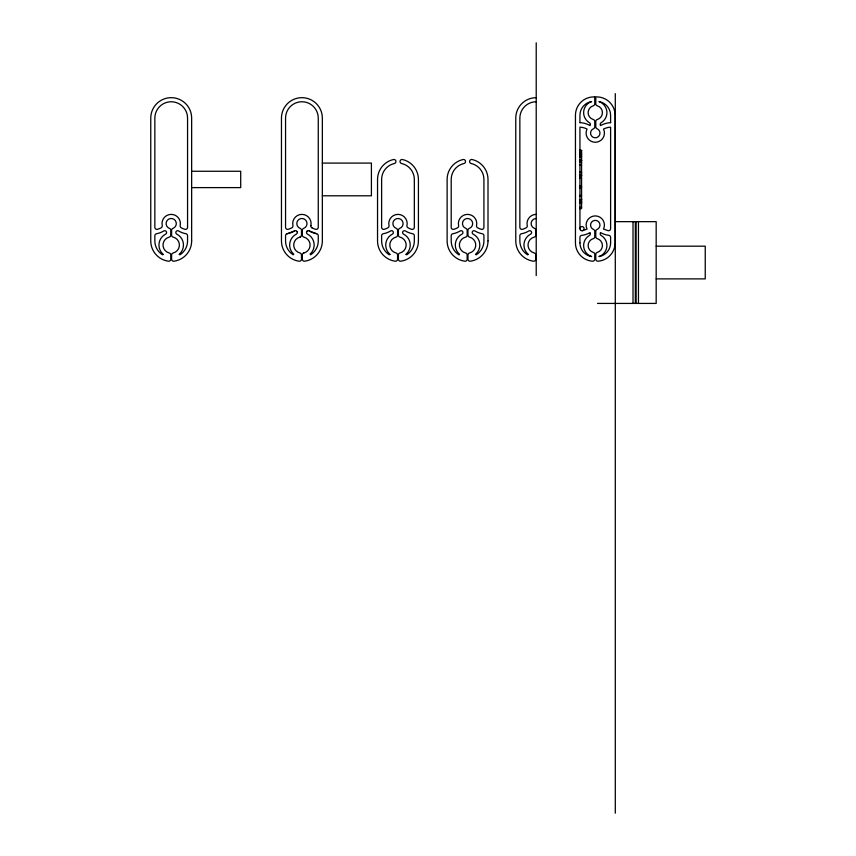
<?xml version="1.0" encoding="UTF-8"?>
<svg xmlns="http://www.w3.org/2000/svg" width="856" height="856" viewBox="0 0 856 856"><rect width="100%" height="100%" fill="white"/><g stroke="black" fill="none" stroke-linecap="round" stroke-linejoin="round"><path stroke-width="1.28" d="M302.339 235.443L302.307 230.296A2.044 2.044 0 0 1 303.655 228.381A5.115 5.115 0 0 0 305.999 220.527A5.115 5.115 0 0 0 297.802 220.527A5.115 5.115 0 0 0 300.156 228.381A2.044 2.044 0 0 1 301.494 230.296L301.473 235.443M301.473 254.639L301.494 259.186A2.044 2.044 0 0 1 299.183 261.208A20.437 20.437 0 0 1 281.464 240.953L281.464 118.117A20.437 20.437 0 0 1 301.9 97.67A20.437 20.437 0 0 1 322.348 118.117L322.348 240.953A20.437 20.437 0 0 1 304.629 261.208A2.044 2.044 0 0 1 302.307 259.186L302.339 254.639M310.867 225.674L310.889 225.524A9.202 9.202 0 0 0 301.9 214.375A9.202 9.202 0 0 0 292.913 225.524A2.044 2.044 0 0 1 291.907 227.75A18.072 18.072 0 0 1 288.162 229.312A2.044 2.044 0 0 1 285.551 227.343L285.551 118.117A16.35 16.35 0 0 1 301.9 101.757A16.35 16.35 0 0 1 318.261 118.117L318.261 227.343A2.044 2.044 0 0 1 315.639 229.312A18.072 18.072 0 0 1 311.894 227.75L311.766 227.664M310.129 254.136L310.097 254.168A12.262 12.262 0 0 0 307.518 234.137A1.819 1.819 0 0 1 306.758 231.634L307.09 231.206M310.557 254.821L310.621 254.788A16.35 16.35 0 0 0 318.261 240.953L318.261 235.742A2.044 2.044 0 0 0 316.592 233.731A22.16 22.16 0 0 1 309.284 230.96A1.819 1.819 0 0 0 306.758 231.634M297.16 231.88L297.053 231.634A1.819 1.819 0 0 0 294.528 230.96L287.06 233.774M300.242 237.005L299.942 237.101A8.175 8.175 0 0 0 299.942 252.98A2.044 2.044 0 0 1 301.494 254.96M303.559 253.076L303.869 252.98A8.175 8.175 0 0 0 303.869 237.101A2.044 2.044 0 0 1 302.307 235.122M582.358 230.724L587.034 229.108A9.17 9.17 0 0 1 595.262 215.905A9.17 9.17 0 0 1 603.512 229.076L608.167 230.681A2.044 2.044 0 0 0 610.606 228.67L610.606 127.18A17.751 17.751 0 0 0 603.523 129.074A9.17 9.17 0 0 1 595.262 142.256A9.17 9.17 0 0 1 587.034 129.053A16.735 16.735 0 0 0 579.94 127.159L579.94 228.713M579.533 150.292L581.577 150.292L581.577 177.106L579.533 177.106M579.533 152.903L581.577 152.903M579.533 154.701L581.577 154.701M579.533 154.957L581.577 154.957M579.533 156.381L581.577 156.381M579.533 156.702L581.577 156.702M579.533 160.2L581.577 160.2M579.533 160.575L581.577 160.575M579.533 162.351L581.577 162.351M322.348 163.089L371.408 163.089L371.408 195.799L322.348 195.799M579.533 164.983L581.577 164.983M191.648 171.264L240.707 171.264L240.707 187.614L191.648 187.614M579.533 172.163L581.577 172.163M579.533 172.527L581.577 172.527M579.533 174.956L581.577 174.956M579.533 175.18L581.577 175.18M579.533 175.33L581.577 175.33M579.533 178.091L581.577 178.091L581.577 187.047M579.533 178.358L581.577 178.358M579.533 186.009L581.577 186.009M579.533 187.132L581.577 187.132M579.533 187.518L581.577 187.518L581.577 195.66L579.533 195.735M579.533 187.785L581.577 187.785M579.533 195.436L581.577 195.436M579.533 196.152L581.577 196.152L581.577 208.607L579.533 208.607M579.533 199.651L581.577 199.651M579.533 200.026L581.577 200.026M579.533 201.791L581.577 201.791M579.533 202.07L581.577 202.07M579.533 202.647L581.577 202.647M579.533 202.872L581.577 202.872M579.533 203.065L581.577 203.065M579.533 207.377L581.577 207.377M615.293 221.651L656.178 221.651L656.178 303.42L597.542 303.42M656.178 246.186L705.237 246.186L705.237 278.885L656.178 278.885M579.533 175.116L581.577 175.116M316.592 233.731L309.284 230.96M293.244 254.821L293.223 254.81A16.35 16.35 0 0 1 285.551 240.953L285.551 235.742A2.044 2.044 0 0 1 287.22 233.731A22.16 22.16 0 0 0 294.528 230.96M296.904 231.409L297.053 231.634A1.819 1.819 0 0 1 296.294 234.137A12.262 12.262 0 0 0 293.683 254.136L293.79 254.307M638.458 221.651L638.458 303.42M636.147 221.651L636.147 303.42M635.323 221.651L635.323 303.42M633.012 221.651L633.012 303.42M615.293 93.636L615.293 813.2M536.22 42.8L536.22 275.6M301.494 235.122A2.044 2.044 0 0 1 299.942 237.101M302.307 254.96A2.044 2.044 0 0 1 303.869 252.98M311.894 227.75A2.044 2.044 0 0 1 310.889 225.524M536.22 214.375A9.202 9.202 0 0 0 527.221 225.524A2.044 2.044 0 0 1 526.226 227.75A18.072 18.072 0 0 1 522.47 229.312A2.044 2.044 0 0 1 519.86 227.343L519.86 118.117A16.35 16.35 0 0 1 536.22 101.757M536.22 97.67A20.437 20.437 0 0 0 515.772 118.117L515.772 240.953A20.437 20.437 0 0 0 533.491 261.208A2.044 2.044 0 0 0 535.803 259.186L535.803 254.96A2.044 2.044 0 0 0 534.251 252.98A8.175 8.175 0 0 1 534.251 237.101A2.044 2.044 0 0 0 535.803 235.122L535.803 230.296A2.044 2.044 0 0 0 534.465 228.381A5.115 5.115 0 0 1 536.22 218.462M406.076 254.425L406.696 254.788A16.35 16.35 0 0 0 414.336 240.953L414.336 235.742A2.044 2.044 0 0 0 412.667 233.731A22.16 22.16 0 0 1 405.359 230.96A1.819 1.819 0 0 0 402.834 231.634A1.819 1.819 0 0 0 403.593 234.137A12.262 12.262 0 0 1 406.204 254.136L406.076 254.393M475.658 254.425L476.278 254.788A16.35 16.35 0 0 0 483.918 240.953L483.918 235.742A2.044 2.044 0 0 0 482.249 233.731A22.16 22.16 0 0 1 474.941 230.96A1.819 1.819 0 0 0 472.416 231.634A1.819 1.819 0 0 0 473.175 234.137A12.262 12.262 0 0 1 475.786 254.136L475.658 254.393M179.289 254.403L179.921 254.788A16.35 16.35 0 0 0 187.56 240.953L187.56 235.742A2.044 2.044 0 0 0 185.891 233.731A22.16 22.16 0 0 1 178.583 230.96A1.819 1.819 0 0 0 176.058 231.634A1.819 1.819 0 0 0 176.807 234.137A12.262 12.262 0 0 1 179.428 254.136L179.311 254.328M163.111 254.446L162.554 254.821A16.35 16.35 0 0 1 154.85 240.953L154.85 235.742A2.044 2.044 0 0 1 156.52 233.731A22.16 22.16 0 0 0 163.828 230.96A1.819 1.819 0 0 1 166.353 231.634A1.819 1.819 0 0 1 165.593 234.137A12.262 12.262 0 0 0 162.982 254.136L163.111 254.446M389.897 254.457L389.266 254.788A16.35 16.35 0 0 1 381.626 240.953L381.626 235.742A2.044 2.044 0 0 1 383.295 233.731A22.16 22.16 0 0 0 390.604 230.96A1.819 1.819 0 0 1 393.129 231.634A1.819 1.819 0 0 1 392.369 234.137A12.262 12.262 0 0 0 389.758 254.136L389.897 254.457M459.479 254.457L458.955 254.842A16.35 16.35 0 0 1 451.208 240.953L451.208 235.742A2.044 2.044 0 0 1 452.878 233.731A22.16 22.16 0 0 0 460.186 230.96A1.819 1.819 0 0 1 462.711 231.634A1.819 1.819 0 0 1 461.962 234.137A12.262 12.262 0 0 0 459.34 254.136L459.479 254.457M528.131 254.457L527.553 254.821A16.35 16.35 0 0 1 519.86 240.953L519.86 235.742A2.044 2.044 0 0 1 521.529 233.731A22.16 22.16 0 0 0 528.837 230.96A1.819 1.819 0 0 1 531.362 231.634A1.819 1.819 0 0 1 530.602 234.137A12.262 12.262 0 0 0 527.991 254.136L528.131 254.457M594.76 96.899L593.839 96.899A18.393 18.393 0 0 0 575.446 115.303L575.446 242.858A18.393 18.393 0 0 0 592.577 261.208A2.044 2.044 0 0 0 594.76 259.175L594.76 254.35A2.044 2.044 0 0 0 593.283 252.392A7.158 7.158 0 0 1 593.283 238.642A2.044 2.044 0 0 0 594.76 236.673L594.76 231.313A2.044 2.044 0 0 0 593.486 229.429A4.697 4.697 0 0 1 591.539 222.218A4.697 4.697 0 0 1 599.007 222.218A4.697 4.697 0 0 1 597.049 229.429A2.044 2.044 0 0 0 595.787 231.313L595.787 236.673A2.044 2.044 0 0 0 597.263 238.642A7.158 7.158 0 0 1 597.263 252.392A2.044 2.044 0 0 0 595.787 254.35L595.787 259.175A2.044 2.044 0 0 0 597.97 261.208A18.393 18.393 0 0 0 615.1 242.858L615.1 115.303A18.393 18.393 0 0 0 596.707 96.899L595.787 96.899L595.787 103.801A2.044 2.044 0 0 0 597.263 105.769A7.158 7.158 0 0 1 597.263 119.519A2.044 2.044 0 0 0 595.787 121.477L595.787 126.838A2.044 2.044 0 0 0 597.049 128.732A4.697 4.697 0 0 1 599.007 135.944A4.697 4.697 0 0 1 591.539 135.944A4.697 4.697 0 0 1 593.486 128.732A2.044 2.044 0 0 0 594.76 126.838L594.76 121.477A2.044 2.044 0 0 0 593.283 119.519A7.158 7.158 0 0 1 593.283 105.769A2.044 2.044 0 0 0 594.76 103.801L594.76 96.899M581.577 150.57L579.533 150.57L581.577 150.667M581.577 160.425L579.533 160.425L581.577 160.35M581.577 199.876L579.533 199.876L581.577 199.812M610.606 122.676L610.606 115.303A13.899 13.899 0 0 0 598.922 101.575A11.652 11.652 0 0 1 601.201 122.676A2.044 2.044 0 0 0 600.538 125.575A22.256 22.256 0 0 1 610.606 122.676M610.606 242.858L610.606 237.358A2.044 2.044 0 0 0 608.809 235.336A22.256 22.256 0 0 1 600.538 232.586A2.044 2.044 0 0 0 601.201 235.486A11.652 11.652 0 0 1 598.922 256.575A13.899 13.899 0 0 0 610.606 242.858M579.94 122.654L579.94 115.303A13.899 13.899 0 0 1 591.614 101.575A11.652 11.652 0 0 0 589.356 122.676A2.044 2.044 0 0 1 590.019 125.564A21.229 21.229 0 0 0 579.94 122.654M579.94 242.858L579.94 237.39A2.044 2.044 0 0 1 581.748 235.368A21.229 21.229 0 0 0 590.019 232.597A2.044 2.044 0 0 1 589.356 235.475A11.652 11.652 0 0 0 591.614 256.575A13.899 13.899 0 0 1 579.94 242.858M488.006 240.953L488.006 179.46A20.437 20.437 0 0 0 472.105 159.526A2.044 2.044 0 0 0 469.666 161.067A2.044 2.044 0 0 0 471.196 163.517A16.35 16.35 0 0 1 483.918 179.46L483.918 227.343A2.044 2.044 0 0 1 481.307 229.312A18.072 18.072 0 0 1 477.562 227.75A2.044 2.044 0 0 1 476.557 225.524A9.202 9.202 0 0 0 467.569 214.375A9.202 9.202 0 0 0 458.581 225.524A2.044 2.044 0 0 1 457.575 227.75A18.072 18.072 0 0 1 453.83 229.312A2.044 2.044 0 0 1 451.208 227.343L451.208 179.46A16.35 16.35 0 0 1 463.931 163.517A2.044 2.044 0 0 0 465.471 161.067A2.044 2.044 0 0 0 463.021 159.526A20.437 20.437 0 0 0 447.121 179.46L447.121 240.953A20.437 20.437 0 0 0 464.84 261.208A2.044 2.044 0 0 0 467.162 259.186L467.162 254.96A2.044 2.044 0 0 0 465.6 252.98A8.175 8.175 0 0 1 465.6 237.101A2.044 2.044 0 0 0 467.162 235.122L467.162 230.296A2.044 2.044 0 0 0 465.814 228.381A5.115 5.115 0 0 1 463.471 220.527A5.115 5.115 0 0 1 471.667 220.527A5.115 5.115 0 0 1 469.323 228.381A2.044 2.044 0 0 0 467.975 230.296L467.975 235.122A2.044 2.044 0 0 0 469.527 237.101A8.175 8.175 0 0 1 469.527 252.98A2.044 2.044 0 0 0 467.975 254.96L467.975 259.186A2.044 2.044 0 0 0 470.297 261.208A20.437 20.437 0 0 0 488.006 240.953M418.424 240.953L418.424 179.46A20.437 20.437 0 0 0 402.523 159.526A2.044 2.044 0 0 0 400.073 161.067A2.044 2.044 0 0 0 401.614 163.517A16.35 16.35 0 0 1 414.336 179.46L414.336 227.343A2.044 2.044 0 0 1 411.725 229.312A18.072 18.072 0 0 1 407.98 227.75A2.044 2.044 0 0 1 406.975 225.524A9.202 9.202 0 0 0 397.987 214.375A9.202 9.202 0 0 0 388.988 225.524A2.044 2.044 0 0 1 387.993 227.75A18.072 18.072 0 0 1 384.237 229.312A2.044 2.044 0 0 1 381.626 227.343L381.626 179.46A16.35 16.35 0 0 1 394.349 163.517A2.044 2.044 0 0 0 395.889 161.067A2.044 2.044 0 0 0 393.439 159.526A20.437 20.437 0 0 0 377.539 179.46L377.539 240.953A20.437 20.437 0 0 0 395.258 261.208A2.044 2.044 0 0 0 397.569 259.186L397.569 254.96A2.044 2.044 0 0 0 396.018 252.98A8.175 8.175 0 0 1 396.018 237.101A2.044 2.044 0 0 0 397.569 235.122L397.569 230.296A2.044 2.044 0 0 0 396.232 228.381A5.115 5.115 0 0 1 393.888 220.527A5.115 5.115 0 0 1 402.085 220.527A5.115 5.115 0 0 1 399.731 228.381A2.044 2.044 0 0 0 398.393 230.296L398.393 235.122A2.044 2.044 0 0 0 399.945 237.101A8.175 8.175 0 0 1 399.945 252.98A2.044 2.044 0 0 0 398.393 254.96L398.393 259.186A2.044 2.044 0 0 0 400.704 261.208A20.437 20.437 0 0 0 418.424 240.953M191.648 240.953L191.648 118.117A20.437 20.437 0 0 0 171.2 97.67A20.437 20.437 0 0 0 150.763 118.117L150.763 240.953A20.437 20.437 0 0 0 168.471 261.208A2.044 2.044 0 0 0 170.793 259.186L170.793 254.96A2.044 2.044 0 0 0 169.242 252.98A8.175 8.175 0 0 1 169.242 237.101A2.044 2.044 0 0 0 170.793 235.122L170.793 230.296A2.044 2.044 0 0 0 169.445 228.381A5.115 5.115 0 0 1 167.102 220.527A5.115 5.115 0 0 1 175.298 220.527A5.115 5.115 0 0 1 172.955 228.381A2.044 2.044 0 0 0 171.607 230.296L171.607 235.122A2.044 2.044 0 0 0 173.169 237.101A8.175 8.175 0 0 1 173.169 252.98A2.044 2.044 0 0 0 171.607 254.96L171.607 259.186A2.044 2.044 0 0 0 173.929 261.208A20.437 20.437 0 0 0 191.648 240.953M187.56 227.343L187.56 118.117A16.35 16.35 0 0 0 171.2 101.757A16.35 16.35 0 0 0 154.85 118.117L154.85 227.343A2.044 2.044 0 0 0 157.461 229.312A18.072 18.072 0 0 0 161.206 227.75A2.044 2.044 0 0 0 162.212 225.524A9.202 9.202 0 0 1 171.2 214.375A9.202 9.202 0 0 1 180.188 225.524A2.044 2.044 0 0 0 181.194 227.75A18.072 18.072 0 0 0 184.939 229.312A2.044 2.044 0 0 0 187.56 227.343M580.882 230.424A2.087 2.087 0 0 0 584.102 228.766A2.087 2.087 0 0 0 581.053 226.808A2.087 2.087 0 0 0 580.882 230.424"/></g></svg>
